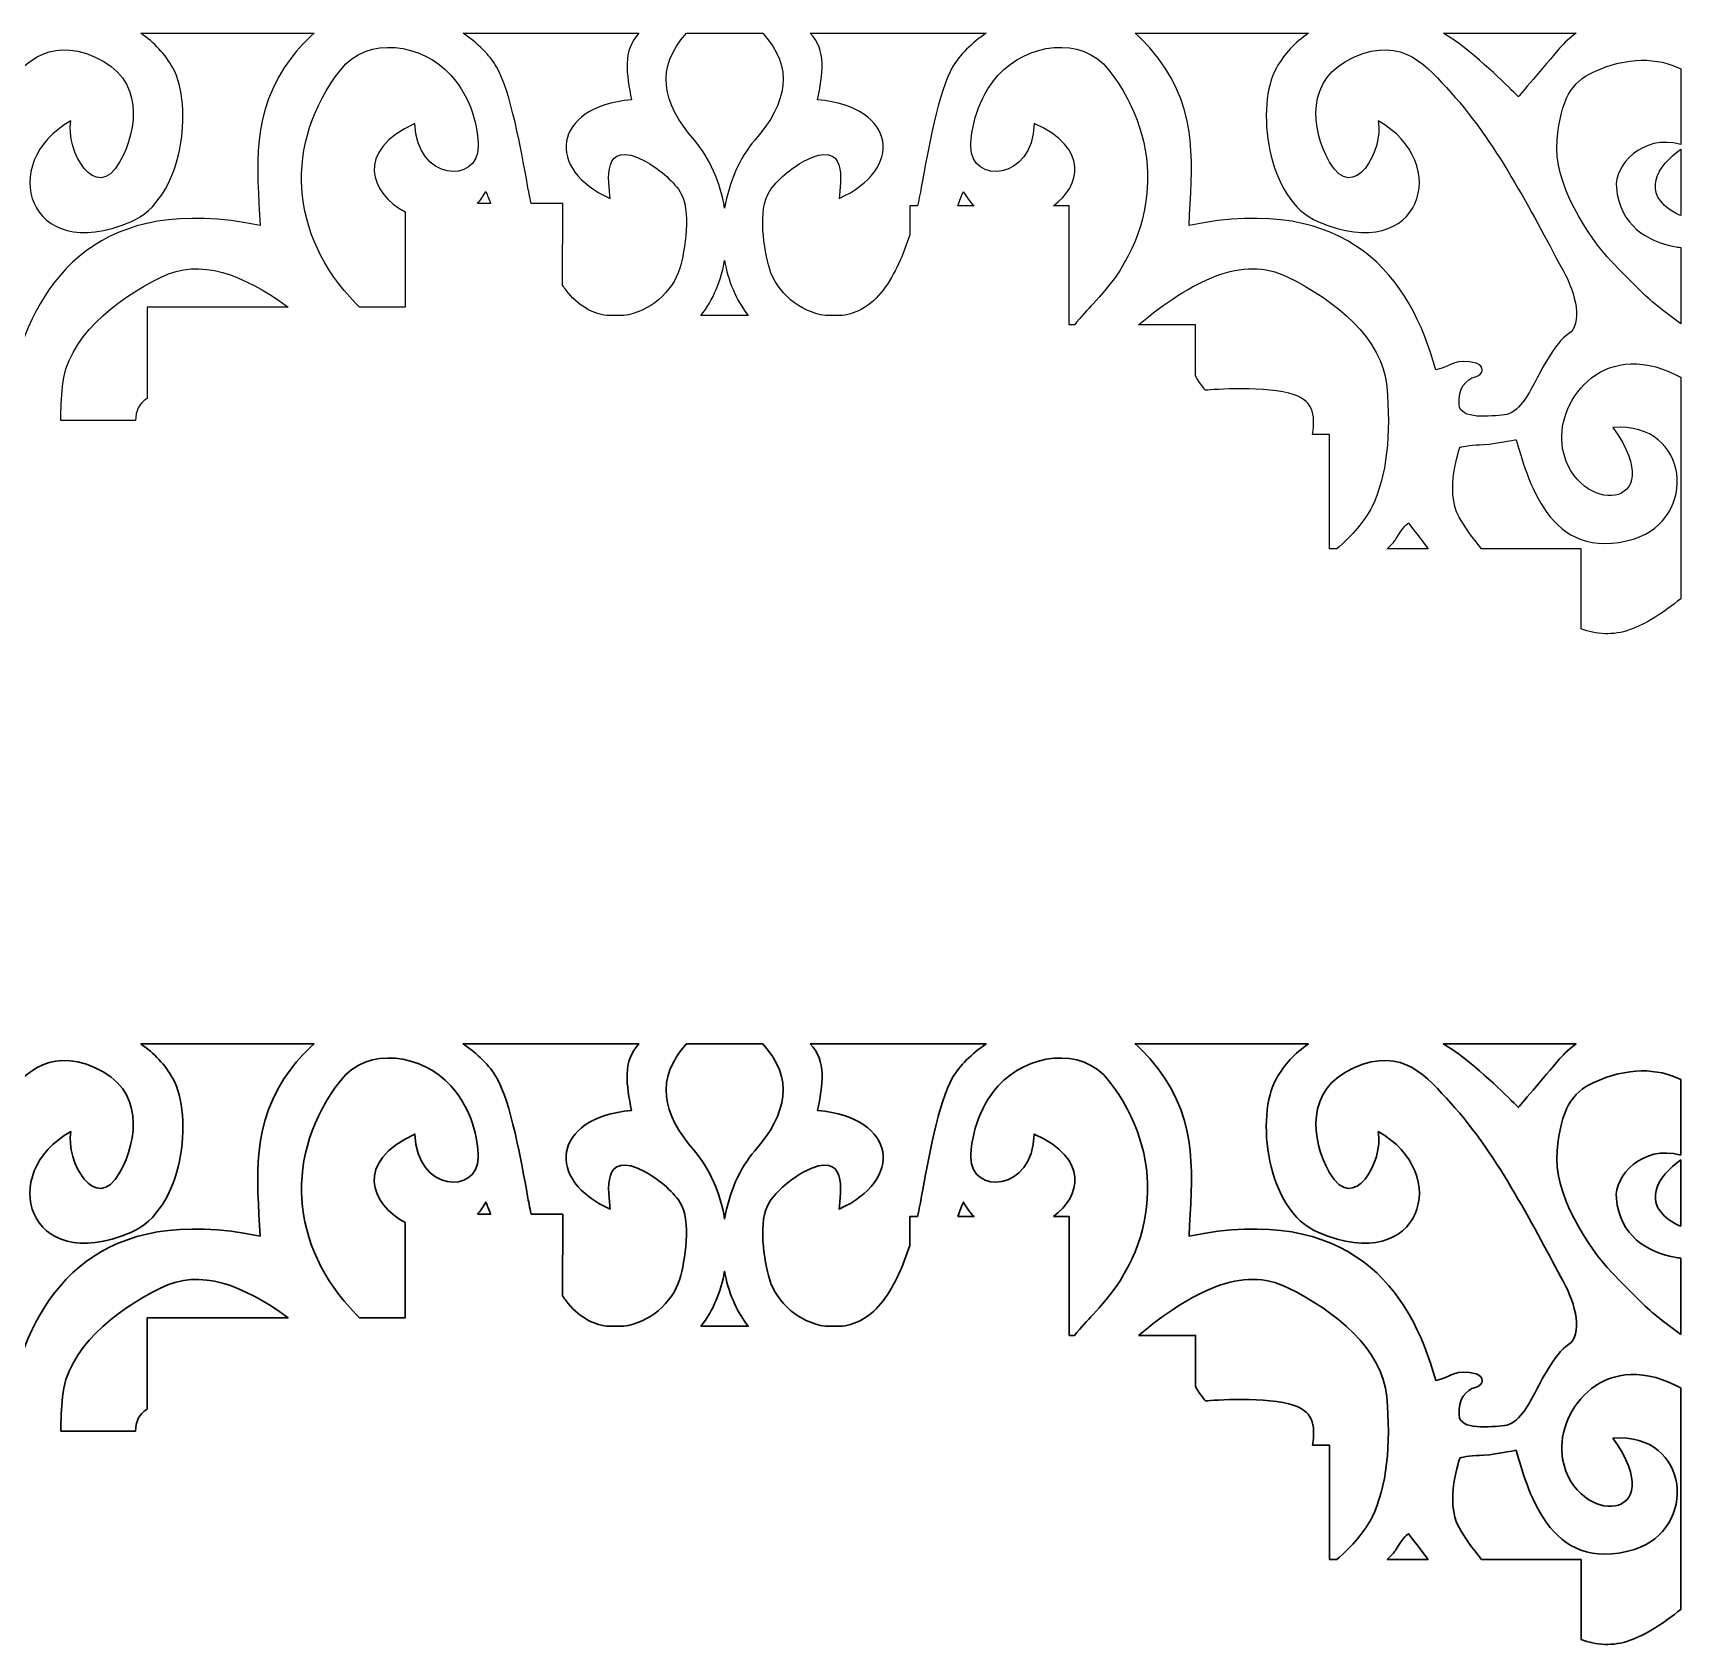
# Model space of a CAD drawing. Header units: centimetres. Extents: x -27 to -15, y -6.7 to -1.
# Drawn here: x -20.69 to -15.09, y -6.56 to -1.12 of the extents above; entities that cross this region are included whole.
import ezdxf

# ---------------------------------------------------------------- set-up
doc = ezdxf.new("R2010")
doc.units = ezdxf.units.CM
doc.header["$MEASUREMENT"] = 0
doc.layers.add('layer 1', color=7, linetype='Continuous')

msp = doc.modelspace()

# ---------------------------------------------------------------- linework, layer by layer
at = {"layer": 'layer 1', "color": 250}
for points, knots in [([(-19.74825, -1.12384), (-19.94276, -1.12385), (-20.13728, -1.12385), (-20.33179, -1.12385), (-20.33179, -1.12385), (-20.28685, -1.15442), (-20.25005, -1.19423), (-20.2241, -1.24022), (-20.2241, -1.24022), (-20.15366, -1.36501), (-20.18857, -1.68453), (-20.36576, -1.75919), (-20.36576, -1.75919), (-20.71558, -1.90658), (-20.81764, -1.55778), (-20.56734, -1.41901), (-20.56734, -1.41901), (-20.58574, -1.51739), (-20.48458, -1.7014), (-20.40318, -1.55737), (-20.40318, -1.55737), (-20.33988, -1.44536), (-20.32063, -1.27693), (-20.48519, -1.2039), (-20.48519, -1.2039), (-20.65143, -1.13012), (-20.73261, -1.23692), (-20.81161, -1.32324), (-20.81161, -1.32324), (-20.97399, -1.50066), (-21.0986, -1.75643), (-21.19017, -1.92304), (-21.19017, -1.92304), (-21.23362, -2.0021), (-21.2568, -2.10291), (-21.20851, -2.13585), (-21.20851, -2.13585), (-21.16023, -2.16879), (-21.11458, -2.26295), (-21.0943, -2.3005), (-21.0943, -2.3005), (-21.07402, -2.33805), (-21.03926, -2.40525), (-20.99292, -2.40921), (-20.99292, -2.40921), (-20.94657, -2.41316), (-20.84229, -2.42699), (-20.8394, -2.37363), (-20.8394, -2.37363), (-20.8365, -2.32027), (-20.86257, -2.28864), (-20.89443, -2.28074), (-20.89443, -2.28074), (-20.92629, -2.27283), (-20.9234, -2.24318), (-20.89733, -2.23528), (-20.89733, -2.23528), (-20.82996, -2.21485), (-20.8103, -2.24864), (-20.76119, -2.25702), (-20.76119, -2.25702), (-20.67537, -1.94702), (-20.47033, -1.66154), (-19.92984, -1.77082), (-19.92984, -1.77082), (-19.93941, -1.57493), (-19.96478, -1.38959), (-19.82556, -1.20753), (-19.82556, -1.20753), (-19.8011, -1.17554), (-19.77593, -1.14736), (-19.74825, -1.12384)], [0, 0, 0, 0, 0.0526316, 0.0526316, 0.0526316, 0.0526316, 0.1052632, 0.1052632, 0.1052632, 0.1052632, 0.1578947, 0.1578947, 0.1578947, 0.1578947, 0.2105263, 0.2105263, 0.2105263, 0.2105263, 0.2631579, 0.2631579, 0.2631579, 0.2631579, 0.3157895, 0.3157895, 0.3157895, 0.3157895, 0.3684211, 0.3684211, 0.3684211, 0.3684211, 0.4210526, 0.4210526, 0.4210526, 0.4210526, 0.4736842, 0.4736842, 0.4736842, 0.4736842, 0.5263158, 0.5263158, 0.5263158, 0.5263158, 0.5789474, 0.5789474, 0.5789474, 0.5789474, 0.6315789, 0.6315789, 0.6315789, 0.6315789, 0.6842105, 0.6842105, 0.6842105, 0.6842105, 0.7368421, 0.7368421, 0.7368421, 0.7368421, 0.7894737, 0.7894737, 0.7894737, 0.7894737, 0.8421053, 0.8421053, 0.8421053, 0.8421053, 0.8947368, 0.8947368, 0.8947368, 0.8947368, 1, 1, 1, 1]), ([(-19.59575, -2.04635), (-19.54442, -2.04635), (-19.49309, -2.04635), (-19.44176, -2.04635), (-19.44176, -2.04635), (-19.44176, -2.04635), (-19.44176, -1.72531), (-19.44176, -1.72531), (-19.44176, -1.72531), (-19.55625, -1.66422), (-19.61434, -1.52084), (-19.40859, -1.42725), (-19.40859, -1.42725), (-19.40322, -1.625), (-19.19494, -1.62991), (-19.19494, -1.50631), (-19.19494, -1.50631), (-19.19494, -1.44508), (-19.217, -1.34189), (-19.28723, -1.26457), (-19.28723, -1.26457), (-19.38347, -1.15861), (-19.56758, -1.12915), (-19.65965, -1.24771), (-19.65965, -1.24771), (-19.84968, -1.49239), (-19.83306, -1.80321), (-19.60654, -2.03504), (-19.60654, -2.03504), (-19.60304, -2.03863), (-19.59944, -2.0424), (-19.59575, -2.04635)], [0, 0, 0, 0, 0.1111111, 0.1111111, 0.1111111, 0.1111111, 0.2222222, 0.2222222, 0.2222222, 0.2222222, 0.3333333, 0.3333333, 0.3333333, 0.3333333, 0.4444444, 0.4444444, 0.4444444, 0.4444444, 0.5555556, 0.5555556, 0.5555556, 0.5555556, 0.6666667, 0.6666667, 0.6666667, 0.6666667, 0.7777778, 0.7777778, 0.7777778, 0.7777778, 1, 1, 1, 1]), ([(-19.01689, -1.6972), (-19.01689, -1.6972), (-18.91044, -1.6972), (-18.91044, -1.6972), (-18.91044, -1.6972), (-18.91044, -1.6972), (-18.91121, -1.97218), (-18.91121, -1.97218), (-18.91121, -1.97218), (-18.90733, -1.97791), (-18.90334, -1.9835), (-18.89923, -1.9889), (-18.89923, -1.9889), (-18.85955, -2.04107), (-18.81118, -2.06754), (-18.76216, -2.07475), (-18.76216, -2.07475), (-18.74305, -2.07475), (-18.72395, -2.07475), (-18.70484, -2.07475), (-18.70484, -2.07475), (-18.61909, -2.0625), (-18.54122, -1.99736), (-18.51627, -1.9151), (-18.51627, -1.9151), (-18.49889, -1.85778), (-18.47572, -1.71745), (-18.51627, -1.65618), (-18.51627, -1.65618), (-18.54035, -1.6198), (-18.59175, -1.57611), (-18.63256, -1.55447), (-18.63256, -1.55447), (-18.78338, -1.47452), (-18.75554, -1.62588), (-18.7509, -1.6799), (-18.7509, -1.6799), (-18.96856, -1.58443), (-18.94922, -1.37249), (-18.67849, -1.34786), (-18.67849, -1.34786), (-18.69621, -1.26322), (-18.7093, -1.1792), (-18.65383, -1.12382), (-18.65383, -1.12382), (-18.85128, -1.12383), (-19.04872, -1.12383), (-19.24617, -1.12383), (-19.24617, -1.12383), (-19.19808, -1.15633), (-19.15696, -1.19675), (-19.13326, -1.23718), (-19.13326, -1.23718), (-19.08691, -1.31624), (-19.04926, -1.52179), (-19.02898, -1.63642), (-19.02898, -1.63642), (-19.02601, -1.6532), (-19.02204, -1.67395), (-19.01689, -1.6972)], [0, 0, 0, 0, 0.0625, 0.0625, 0.0625, 0.0625, 0.125, 0.125, 0.125, 0.125, 0.1875, 0.1875, 0.1875, 0.1875, 0.25, 0.25, 0.25, 0.25, 0.3125, 0.3125, 0.3125, 0.3125, 0.375, 0.375, 0.375, 0.375, 0.4375, 0.4375, 0.4375, 0.4375, 0.5, 0.5, 0.5, 0.5, 0.5625, 0.5625, 0.5625, 0.5625, 0.625, 0.625, 0.625, 0.625, 0.6875, 0.6875, 0.6875, 0.6875, 0.75, 0.75, 0.75, 0.75, 0.8125, 0.8125, 0.8125, 0.8125, 0.875, 0.875, 0.875, 0.875, 1, 1, 1, 1]), ([(-18.23677, -1.12382), (-18.32245, -1.12382), (-18.40813, -1.12382), (-18.49381, -1.12382), (-18.49381, -1.12382), (-18.59961, -1.23922), (-18.57742, -1.35769), (-18.46703, -1.48423), (-18.46703, -1.48423), (-18.41572, -1.54304), (-18.37995, -1.62492), (-18.36529, -1.71297), (-18.36529, -1.71297), (-18.35063, -1.62492), (-18.31485, -1.54304), (-18.26355, -1.48423), (-18.26355, -1.48423), (-18.15315, -1.35769), (-18.13097, -1.23921), (-18.23677, -1.12382)], [0, 0, 0, 0, 0.1666667, 0.1666667, 0.1666667, 0.1666667, 0.3333333, 0.3333333, 0.3333333, 0.3333333, 0.5, 0.5, 0.5, 0.5, 0.6666667, 0.6666667, 0.6666667, 0.6666667, 1, 1, 1, 1]), ([(-18.02574, -2.07475), (-18.00663, -2.07475), (-17.98752, -2.07475), (-17.96841, -2.07475), (-17.96841, -2.07475), (-17.91939, -2.06754), (-17.87102, -2.04107), (-17.83134, -1.9889), (-17.83134, -1.9889), (-17.79154, -1.93656), (-17.7625, -1.86776), (-17.74167, -1.80217), (-17.74167, -1.80217), (-17.74167, -1.76991), (-17.74167, -1.73766), (-17.74167, -1.70541), (-17.74167, -1.70541), (-17.74167, -1.70541), (-17.71553, -1.70541), (-17.71553, -1.70541), (-17.71553, -1.70541), (-17.70946, -1.67881), (-17.70491, -1.65515), (-17.70159, -1.63642), (-17.70159, -1.63642), (-17.68132, -1.52179), (-17.64366, -1.31624), (-17.59731, -1.23718), (-17.59731, -1.23718), (-17.57361, -1.19674), (-17.53247, -1.15631), (-17.48437, -1.12381), (-17.48437, -1.12381), (-17.68183, -1.12381), (-17.87929, -1.12381), (-18.07675, -1.12382), (-18.07675, -1.12382), (-18.02128, -1.17919), (-18.03437, -1.26321), (-18.05209, -1.34786), (-18.05209, -1.34786), (-17.78135, -1.37249), (-17.76201, -1.58443), (-17.97967, -1.6799), (-17.97967, -1.6799), (-17.97504, -1.62588), (-17.94719, -1.47452), (-18.09801, -1.55447), (-18.09801, -1.55447), (-18.13883, -1.57611), (-18.19022, -1.6198), (-18.2143, -1.65618), (-18.2143, -1.65618), (-18.25485, -1.71745), (-18.23168, -1.85778), (-18.2143, -1.9151), (-18.2143, -1.9151), (-18.18936, -1.99736), (-18.11148, -2.0625), (-18.02574, -2.07475)], [0, 0, 0, 0, 0.0625, 0.0625, 0.0625, 0.0625, 0.125, 0.125, 0.125, 0.125, 0.1875, 0.1875, 0.1875, 0.1875, 0.25, 0.25, 0.25, 0.25, 0.3125, 0.3125, 0.3125, 0.3125, 0.375, 0.375, 0.375, 0.375, 0.4375, 0.4375, 0.4375, 0.4375, 0.5, 0.5, 0.5, 0.5, 0.5625, 0.5625, 0.5625, 0.5625, 0.625, 0.625, 0.625, 0.625, 0.6875, 0.6875, 0.6875, 0.6875, 0.75, 0.75, 0.75, 0.75, 0.8125, 0.8125, 0.8125, 0.8125, 0.875, 0.875, 0.875, 0.875, 1, 1, 1, 1]), ([(-17.25748, -1.70541), (-17.25748, -1.70541), (-17.20426, -1.70541), (-17.20426, -1.70541), (-17.20426, -1.70541), (-17.20426, -1.70541), (-17.20426, -2.10568), (-17.20426, -2.10568), (-17.20426, -2.10568), (-17.20426, -2.10568), (-17.18662, -2.10568), (-17.18662, -2.10568), (-17.18662, -2.10568), (-17.16393, -2.07833), (-17.14261, -2.05406), (-17.12403, -2.03504), (-17.12403, -2.03504), (-16.89751, -1.80321), (-16.8809, -1.49239), (-17.07092, -1.24771), (-17.07092, -1.24771), (-17.16299, -1.12915), (-17.3471, -1.15861), (-17.44335, -1.26457), (-17.44335, -1.26457), (-17.51358, -1.34189), (-17.53563, -1.44508), (-17.53563, -1.50631), (-17.53563, -1.50631), (-17.53563, -1.62991), (-17.32735, -1.625), (-17.32198, -1.42725), (-17.32198, -1.42725), (-17.13608, -1.51181), (-17.16563, -1.63699), (-17.25748, -1.70541)], [0, 0, 0, 0, 0.1, 0.1, 0.1, 0.1, 0.2, 0.2, 0.2, 0.2, 0.3, 0.3, 0.3, 0.3, 0.4, 0.4, 0.4, 0.4, 0.5, 0.5, 0.5, 0.5, 0.6, 0.6, 0.6, 0.6, 0.7, 0.7, 0.7, 0.7, 0.8, 0.8, 0.8, 0.8, 1, 1, 1, 1]), ([(-16.39869, -1.12379), (-16.59325, -1.12379), (-16.78782, -1.12379), (-16.98238, -1.1238), (-16.98238, -1.1238), (-16.95468, -1.14732), (-16.92949, -1.17552), (-16.90501, -1.20753), (-16.90501, -1.20753), (-16.7658, -1.38959), (-16.79116, -1.57493), (-16.80073, -1.77082), (-16.80073, -1.77082), (-16.26024, -1.66154), (-16.0552, -1.94702), (-15.96939, -2.25702), (-15.96939, -2.25702), (-15.92028, -2.24864), (-15.90062, -2.21485), (-15.83325, -2.23528), (-15.83325, -2.23528), (-15.80718, -2.24318), (-15.80428, -2.27283), (-15.83614, -2.28074), (-15.83614, -2.28074), (-15.86801, -2.28864), (-15.89408, -2.32027), (-15.89118, -2.37363), (-15.89118, -2.37363), (-15.88828, -2.42699), (-15.784, -2.41316), (-15.73766, -2.40921), (-15.73766, -2.40921), (-15.69131, -2.40525), (-15.65655, -2.33805), (-15.63627, -2.3005), (-15.63627, -2.3005), (-15.616, -2.26295), (-15.57034, -2.16879), (-15.52206, -2.13585), (-15.52206, -2.13585), (-15.47378, -2.10291), (-15.49696, -2.0021), (-15.54041, -1.92304), (-15.54041, -1.92304), (-15.63198, -1.75643), (-15.75658, -1.50066), (-15.91896, -1.32324), (-15.91896, -1.32324), (-15.99797, -1.23692), (-16.07915, -1.13012), (-16.24539, -1.2039), (-16.24539, -1.2039), (-16.40995, -1.27693), (-16.39069, -1.44536), (-16.32739, -1.55737), (-16.32739, -1.55737), (-16.24599, -1.7014), (-16.14483, -1.51739), (-16.16323, -1.41901), (-16.16323, -1.41901), (-15.91293, -1.55778), (-16.01499, -1.90658), (-16.36481, -1.75919), (-16.36481, -1.75919), (-16.54201, -1.68453), (-16.57691, -1.36501), (-16.50648, -1.24022), (-16.50648, -1.24022), (-16.4805, -1.1942), (-16.44367, -1.15437), (-16.39869, -1.12379)], [0, 0, 0, 0, 0.0526316, 0.0526316, 0.0526316, 0.0526316, 0.1052632, 0.1052632, 0.1052632, 0.1052632, 0.1578947, 0.1578947, 0.1578947, 0.1578947, 0.2105263, 0.2105263, 0.2105263, 0.2105263, 0.2631579, 0.2631579, 0.2631579, 0.2631579, 0.3157895, 0.3157895, 0.3157895, 0.3157895, 0.3684211, 0.3684211, 0.3684211, 0.3684211, 0.4210526, 0.4210526, 0.4210526, 0.4210526, 0.4736842, 0.4736842, 0.4736842, 0.4736842, 0.5263158, 0.5263158, 0.5263158, 0.5263158, 0.5789474, 0.5789474, 0.5789474, 0.5789474, 0.6315789, 0.6315789, 0.6315789, 0.6315789, 0.6842105, 0.6842105, 0.6842105, 0.6842105, 0.7368421, 0.7368421, 0.7368421, 0.7368421, 0.7894737, 0.7894737, 0.7894737, 0.7894737, 0.8421053, 0.8421053, 0.8421053, 0.8421053, 0.8947368, 0.8947368, 0.8947368, 0.8947368, 1, 1, 1, 1]), ([(-15.49613, -1.12377), (-15.64541, -1.12377), (-15.79468, -1.12378), (-15.94395, -1.12378), (-15.94395, -1.12378), (-15.9206, -1.13737), (-15.8971, -1.15333), (-15.87355, -1.17194), (-15.87355, -1.17194), (-15.78181, -1.24441), (-15.69131, -1.33798), (-15.69131, -1.33798), (-15.69131, -1.33798), (-15.69131, -1.33798), (-15.60441, -1.2352), (-15.55227, -1.17393), (-15.55227, -1.17393), (-15.53628, -1.15514), (-15.51729, -1.13836), (-15.49613, -1.12377)], [0, 0, 0, 0, 0.1666667, 0.1666667, 0.1666667, 0.1666667, 0.3333333, 0.3333333, 0.3333333, 0.3333333, 0.5, 0.5, 0.5, 0.5, 0.6666667, 0.6666667, 0.6666667, 0.6666667, 1, 1, 1, 1]), ([(-15.14438, -2.10263), (-15.14438, -2.01686), (-15.14438, -1.9311), (-15.14438, -1.84534), (-15.14438, -1.84534), (-15.15132, -1.84463), (-15.15819, -1.84363), (-15.16498, -1.84235), (-15.16498, -1.84235), (-15.25643, -1.82512), (-15.34954, -1.77045), (-15.36109, -1.64432), (-15.36109, -1.64432), (-15.36799, -1.569), (-15.27544, -1.46323), (-15.14438, -1.49783), (-15.14438, -1.49783), (-15.14438, -1.41294), (-15.14438, -1.32804), (-15.14438, -1.24315), (-15.14438, -1.24315), (-15.22265, -1.20562), (-15.32208, -1.20058), (-15.4393, -1.25497), (-15.4393, -1.25497), (-15.51172, -1.28857), (-15.54648, -1.34193), (-15.56096, -1.48423), (-15.56096, -1.48423), (-15.57544, -1.62654), (-15.4554, -1.81166), (-15.37719, -1.89269), (-15.37719, -1.89269), (-15.35031, -1.92054), (-15.31604, -1.95595), (-15.27888, -1.99244), (-15.27888, -1.99244), (-15.23973, -2.03088), (-15.19247, -2.06691), (-15.14438, -2.10263)], [0, 0, 0, 0, 0.0909091, 0.0909091, 0.0909091, 0.0909091, 0.1818182, 0.1818182, 0.1818182, 0.1818182, 0.2727273, 0.2727273, 0.2727273, 0.2727273, 0.3636364, 0.3636364, 0.3636364, 0.3636364, 0.4545455, 0.4545455, 0.4545455, 0.4545455, 0.5454545, 0.5454545, 0.5454545, 0.5454545, 0.6363636, 0.6363636, 0.6363636, 0.6363636, 0.7272727, 0.7272727, 0.7272727, 0.7272727, 0.8181818, 0.8181818, 0.8181818, 0.8181818, 1, 1, 1, 1]), ([(-15.14438, -1.7379), (-15.14438, -1.66338), (-15.14438, -1.58887), (-15.14438, -1.51436), (-15.14438, -1.51436), (-15.2205, -1.56874), (-15.28328, -1.66257), (-15.1617, -1.72997), (-15.1617, -1.72997), (-15.15602, -1.73312), (-15.15024, -1.73576), (-15.14438, -1.7379)], [0, 0, 0, 0, 0.25, 0.25, 0.25, 0.25, 0.5, 0.5, 0.5, 0.5, 1, 1, 1, 1]), ([(-19.19787, -1.6972), (-19.19787, -1.6972), (-19.15348, -1.6972), (-19.15348, -1.6972), (-19.15348, -1.6972), (-19.15854, -1.68292), (-19.16399, -1.6693), (-19.16999, -1.65653), (-19.16999, -1.65653), (-19.17817, -1.67215), (-19.18756, -1.68562), (-19.19787, -1.6972)], [0, 0, 0, 0, 0.25, 0.25, 0.25, 0.25, 0.5, 0.5, 0.5, 0.5, 1, 1, 1, 1]), ([(-17.57994, -1.70541), (-17.57994, -1.70541), (-17.52491, -1.70541), (-17.52491, -1.70541), (-17.52491, -1.70541), (-17.53832, -1.69214), (-17.55039, -1.676), (-17.56058, -1.65653), (-17.56058, -1.65653), (-17.56772, -1.67172), (-17.57408, -1.68811), (-17.57994, -1.70541)], [0, 0, 0, 0, 0.25, 0.25, 0.25, 0.25, 0.5, 0.5, 0.5, 0.5, 1, 1, 1, 1]), ([(-20.60142, -2.42793), (-20.51753, -2.42792), (-20.43364, -2.42793), (-20.34975, -2.42793), (-20.34975, -2.42793), (-20.34898, -2.39673), (-20.33912, -2.37168), (-20.31068, -2.35399), (-20.31068, -2.35399), (-20.31068, -2.25144), (-20.31068, -2.1489), (-20.31068, -2.04635), (-20.31068, -2.04635), (-20.15229, -2.04635), (-19.99391, -2.04635), (-19.83552, -2.04635), (-19.83552, -2.04635), (-19.9877, -1.93559), (-20.13127, -1.87939), (-20.26296, -1.94474), (-20.26296, -1.94474), (-20.42228, -2.0238), (-20.58159, -2.15227), (-20.59608, -2.31236), (-20.59608, -2.31236), (-20.59966, -2.35199), (-20.60147, -2.39065), (-20.60142, -2.42793)], [0, 0, 0, 0, 0.125, 0.125, 0.125, 0.125, 0.25, 0.25, 0.25, 0.25, 0.375, 0.375, 0.375, 0.375, 0.5, 0.5, 0.5, 0.5, 0.625, 0.625, 0.625, 0.625, 0.75, 0.75, 0.75, 0.75, 1, 1, 1, 1]), ([(-18.44486, -2.07475), (-18.39181, -2.07475), (-18.33876, -2.07475), (-18.28571, -2.07475), (-18.28571, -2.07475), (-18.32791, -2.02056), (-18.35364, -1.95639), (-18.36529, -1.88945), (-18.36529, -1.88945), (-18.37694, -1.95639), (-18.40267, -2.02056), (-18.44486, -2.07475)], [0, 0, 0, 0, 0.25, 0.25, 0.25, 0.25, 0.5, 0.5, 0.5, 0.5, 1, 1, 1, 1]), ([(-16.97149, -2.10568), (-16.97149, -2.10568), (-16.77868, -2.10568), (-16.77868, -2.10568), (-16.77868, -2.10568), (-16.77868, -2.10568), (-16.77868, -2.27778), (-16.77868, -2.27778), (-16.77868, -2.27778), (-16.76419, -2.30376), (-16.74569, -2.32619), (-16.74569, -2.32619), (-16.74569, -2.32619), (-16.74569, -2.32619), (-16.5661, -2.31038), (-16.46472, -2.33608), (-16.46472, -2.33608), (-16.3802, -2.3575), (-16.3742, -2.40639), (-16.38461, -2.47474), (-16.38461, -2.47474), (-16.38461, -2.47474), (-16.32754, -2.47474), (-16.32754, -2.47474), (-16.32754, -2.47474), (-16.32754, -2.61371), (-16.32754, -2.73159), (-16.32754, -2.8602), (-16.32754, -2.8602), (-16.32754, -2.8602), (-16.30241, -2.8602), (-16.30241, -2.8602), (-16.30241, -2.8602), (-16.25342, -2.81691), (-16.20666, -2.76444), (-16.18374, -2.71753), (-16.18374, -2.71753), (-16.1345, -2.61673), (-16.12002, -2.47245), (-16.1345, -2.31236), (-16.1345, -2.31236), (-16.14898, -2.15227), (-16.3083, -2.0238), (-16.46761, -1.94474), (-16.46761, -1.94474), (-16.62116, -1.86855), (-16.79085, -1.95759), (-16.97149, -2.10568)], [0, 0, 0, 0, 0.0769231, 0.0769231, 0.0769231, 0.0769231, 0.1538462, 0.1538462, 0.1538462, 0.1538462, 0.2307692, 0.2307692, 0.2307692, 0.2307692, 0.3076923, 0.3076923, 0.3076923, 0.3076923, 0.3846154, 0.3846154, 0.3846154, 0.3846154, 0.4615385, 0.4615385, 0.4615385, 0.4615385, 0.5384615, 0.5384615, 0.5384615, 0.5384615, 0.6153846, 0.6153846, 0.6153846, 0.6153846, 0.6923077, 0.6923077, 0.6923077, 0.6923077, 0.7692308, 0.7692308, 0.7692308, 0.7692308, 0.8461538, 0.8461538, 0.8461538, 0.8461538, 1, 1, 1, 1]), ([(-15.81568, -2.8602), (-15.81568, -2.8602), (-15.47996, -2.8602), (-15.47996, -2.8602), (-15.47996, -2.8602), (-15.47996, -2.8602), (-15.47996, -3.13034), (-15.47996, -3.13034), (-15.47996, -3.13034), (-15.42924, -3.1483), (-15.37372, -3.15411), (-15.31474, -3.13258), (-15.31474, -3.13258), (-15.26201, -3.11334), (-15.20047, -3.07496), (-15.14438, -3.02856), (-15.14438, -3.02856), (-15.14438, -2.77989), (-15.14438, -2.53121), (-15.14438, -2.28254), (-15.14438, -2.28254), (-15.14903, -2.2797), (-15.15369, -2.27711), (-15.15832, -2.27481), (-15.15832, -2.27481), (-15.41664, -2.14663), (-15.56962, -2.37493), (-15.54213, -2.52186), (-15.54213, -2.52186), (-15.49859, -2.75456), (-15.17109, -2.7335), (-15.37268, -2.4517), (-15.37268, -2.4517), (-15.10935, -2.43214), (-15.08709, -2.76055), (-15.30026, -2.82623), (-15.30026, -2.82623), (-15.59192, -2.91611), (-15.66192, -2.61186), (-15.69901, -2.49262), (-15.69901, -2.49262), (-15.69901, -2.49262), (-15.7898, -2.51), (-15.82166, -2.51), (-15.82166, -2.51), (-15.85352, -2.51), (-15.88828, -2.51791), (-15.88828, -2.51791), (-15.88828, -2.51791), (-15.88828, -2.51791), (-15.94042, -2.66614), (-15.89118, -2.75311), (-15.89118, -2.75311), (-15.87407, -2.78332), (-15.84705, -2.82125), (-15.81568, -2.8602)], [0, 0, 0, 0, 0.0666667, 0.0666667, 0.0666667, 0.0666667, 0.1333333, 0.1333333, 0.1333333, 0.1333333, 0.2, 0.2, 0.2, 0.2, 0.2666667, 0.2666667, 0.2666667, 0.2666667, 0.3333333, 0.3333333, 0.3333333, 0.3333333, 0.4, 0.4, 0.4, 0.4, 0.4666667, 0.4666667, 0.4666667, 0.4666667, 0.5333333, 0.5333333, 0.5333333, 0.5333333, 0.6, 0.6, 0.6, 0.6, 0.6666667, 0.6666667, 0.6666667, 0.6666667, 0.7333333, 0.7333333, 0.7333333, 0.7333333, 0.8, 0.8, 0.8, 0.8, 0.8666667, 0.8666667, 0.8666667, 0.8666667, 1, 1, 1, 1]), ([(-16.13321, -2.8602), (-16.13321, -2.8602), (-15.99534, -2.8602), (-15.99534, -2.8602), (-15.99534, -2.8602), (-16.03501, -2.80828), (-16.06184, -2.77297), (-16.06184, -2.77297), (-16.06184, -2.77297), (-16.06184, -2.77297), (-16.08116, -2.78615), (-16.10047, -2.82238), (-16.10047, -2.82238), (-16.10508, -2.83103), (-16.11685, -2.84419), (-16.13321, -2.8602)], [0, 0, 0, 0, 0.2, 0.2, 0.2, 0.2, 0.4, 0.4, 0.4, 0.4, 0.6, 0.6, 0.6, 0.6, 1, 1, 1, 1])]:
    msp.add_open_spline(points, degree=3, knots=knots, dxfattribs=at)
at = {"layer": 'layer 1', "color": 250, "lineweight": 30}
for points, knots in [([(-19.74825, -4.52818), (-19.94276, -4.52819), (-20.13728, -4.52819), (-20.33179, -4.52819), (-20.33179, -4.52819), (-20.28685, -4.55876), (-20.25005, -4.59857), (-20.2241, -4.64456), (-20.2241, -4.64456), (-20.15366, -4.76935), (-20.18857, -5.08887), (-20.36576, -5.16353), (-20.36576, -5.16353), (-20.71558, -5.31092), (-20.81764, -4.96212), (-20.56734, -4.82335), (-20.56734, -4.82335), (-20.58574, -4.92173), (-20.48458, -5.10574), (-20.40318, -4.96171), (-20.40318, -4.96171), (-20.33988, -4.8497), (-20.32063, -4.68127), (-20.48519, -4.60824), (-20.48519, -4.60824), (-20.65143, -4.53446), (-20.73261, -4.64126), (-20.81161, -4.72758), (-20.81161, -4.72758), (-20.97399, -4.905), (-21.0986, -5.16076), (-21.19017, -5.32738), (-21.19017, -5.32738), (-21.23362, -5.40644), (-21.2568, -5.50725), (-21.20851, -5.54019), (-21.20851, -5.54019), (-21.16023, -5.57313), (-21.11458, -5.66729), (-21.0943, -5.70484), (-21.0943, -5.70484), (-21.07402, -5.74239), (-21.03926, -5.80959), (-20.99292, -5.81355), (-20.99292, -5.81355), (-20.94657, -5.8175), (-20.84229, -5.83133), (-20.8394, -5.77797), (-20.8394, -5.77797), (-20.8365, -5.72461), (-20.86257, -5.69298), (-20.89443, -5.68508), (-20.89443, -5.68508), (-20.92629, -5.67717), (-20.9234, -5.64752), (-20.89733, -5.63962), (-20.89733, -5.63962), (-20.82996, -5.61919), (-20.8103, -5.65298), (-20.76119, -5.66136), (-20.76119, -5.66136), (-20.67537, -5.35136), (-20.47033, -5.06588), (-19.92984, -5.17516), (-19.92984, -5.17516), (-19.93941, -4.97927), (-19.96478, -4.79393), (-19.82556, -4.61187), (-19.82556, -4.61187), (-19.8011, -4.57988), (-19.77593, -4.5517), (-19.74825, -4.52818)], [0, 0, 0, 0, 0.0526316, 0.0526316, 0.0526316, 0.0526316, 0.1052632, 0.1052632, 0.1052632, 0.1052632, 0.1578947, 0.1578947, 0.1578947, 0.1578947, 0.2105263, 0.2105263, 0.2105263, 0.2105263, 0.2631579, 0.2631579, 0.2631579, 0.2631579, 0.3157895, 0.3157895, 0.3157895, 0.3157895, 0.3684211, 0.3684211, 0.3684211, 0.3684211, 0.4210526, 0.4210526, 0.4210526, 0.4210526, 0.4736842, 0.4736842, 0.4736842, 0.4736842, 0.5263158, 0.5263158, 0.5263158, 0.5263158, 0.5789474, 0.5789474, 0.5789474, 0.5789474, 0.6315789, 0.6315789, 0.6315789, 0.6315789, 0.6842105, 0.6842105, 0.6842105, 0.6842105, 0.7368421, 0.7368421, 0.7368421, 0.7368421, 0.7894737, 0.7894737, 0.7894737, 0.7894737, 0.8421053, 0.8421053, 0.8421053, 0.8421053, 0.8947368, 0.8947368, 0.8947368, 0.8947368, 1, 1, 1, 1]), ([(-19.59575, -5.45069), (-19.54442, -5.45069), (-19.49309, -5.45069), (-19.44176, -5.45069), (-19.44176, -5.45069), (-19.44176, -5.45069), (-19.44176, -5.12965), (-19.44176, -5.12965), (-19.44176, -5.12965), (-19.55625, -5.06856), (-19.61434, -4.92518), (-19.40859, -4.83159), (-19.40859, -4.83159), (-19.40322, -5.02934), (-19.19494, -5.03425), (-19.19494, -4.91065), (-19.19494, -4.91065), (-19.19494, -4.84942), (-19.217, -4.74623), (-19.28723, -4.66891), (-19.28723, -4.66891), (-19.38347, -4.56295), (-19.56758, -4.53349), (-19.65965, -4.65205), (-19.65965, -4.65205), (-19.84968, -4.89673), (-19.83306, -5.20755), (-19.60654, -5.43938), (-19.60654, -5.43938), (-19.60304, -5.44297), (-19.59944, -5.44674), (-19.59575, -5.45069)], [0, 0, 0, 0, 0.1111111, 0.1111111, 0.1111111, 0.1111111, 0.2222222, 0.2222222, 0.2222222, 0.2222222, 0.3333333, 0.3333333, 0.3333333, 0.3333333, 0.4444444, 0.4444444, 0.4444444, 0.4444444, 0.5555556, 0.5555556, 0.5555556, 0.5555556, 0.6666667, 0.6666667, 0.6666667, 0.6666667, 0.7777778, 0.7777778, 0.7777778, 0.7777778, 1, 1, 1, 1]), ([(-19.01689, -5.10154), (-19.01689, -5.10154), (-18.91044, -5.10154), (-18.91044, -5.10154), (-18.91044, -5.10154), (-18.91044, -5.10154), (-18.91121, -5.37652), (-18.91121, -5.37652), (-18.91121, -5.37652), (-18.90733, -5.38225), (-18.90334, -5.38784), (-18.89923, -5.39324), (-18.89923, -5.39324), (-18.85955, -5.44541), (-18.81118, -5.47188), (-18.76216, -5.47909), (-18.76216, -5.47909), (-18.74305, -5.47909), (-18.72395, -5.47909), (-18.70484, -5.47909), (-18.70484, -5.47909), (-18.61909, -5.46684), (-18.54122, -5.4017), (-18.51627, -5.31944), (-18.51627, -5.31944), (-18.49889, -5.26212), (-18.47572, -5.12179), (-18.51627, -5.06052), (-18.51627, -5.06052), (-18.54035, -5.02414), (-18.59175, -4.98045), (-18.63256, -4.95881), (-18.63256, -4.95881), (-18.78338, -4.87886), (-18.75554, -5.03022), (-18.7509, -5.08424), (-18.7509, -5.08424), (-18.96856, -4.98877), (-18.94922, -4.77683), (-18.67849, -4.7522), (-18.67849, -4.7522), (-18.69621, -4.66755), (-18.7093, -4.58354), (-18.65383, -4.52816), (-18.65383, -4.52816), (-18.85128, -4.52817), (-19.04872, -4.52817), (-19.24617, -4.52817), (-19.24617, -4.52817), (-19.19808, -4.56067), (-19.15696, -4.60109), (-19.13326, -4.64152), (-19.13326, -4.64152), (-19.08691, -4.72058), (-19.04926, -4.92613), (-19.02898, -5.04076), (-19.02898, -5.04076), (-19.02601, -5.05754), (-19.02204, -5.07829), (-19.01689, -5.10154)], [0, 0, 0, 0, 0.0625, 0.0625, 0.0625, 0.0625, 0.125, 0.125, 0.125, 0.125, 0.1875, 0.1875, 0.1875, 0.1875, 0.25, 0.25, 0.25, 0.25, 0.3125, 0.3125, 0.3125, 0.3125, 0.375, 0.375, 0.375, 0.375, 0.4375, 0.4375, 0.4375, 0.4375, 0.5, 0.5, 0.5, 0.5, 0.5625, 0.5625, 0.5625, 0.5625, 0.625, 0.625, 0.625, 0.625, 0.6875, 0.6875, 0.6875, 0.6875, 0.75, 0.75, 0.75, 0.75, 0.8125, 0.8125, 0.8125, 0.8125, 0.875, 0.875, 0.875, 0.875, 1, 1, 1, 1]), ([(-18.23677, -4.52816), (-18.32245, -4.52816), (-18.40813, -4.52816), (-18.49381, -4.52816), (-18.49381, -4.52816), (-18.59961, -4.64356), (-18.57742, -4.76203), (-18.46703, -4.88857), (-18.46703, -4.88857), (-18.41572, -4.94738), (-18.37995, -5.02926), (-18.36529, -5.11731), (-18.36529, -5.11731), (-18.35063, -5.02926), (-18.31485, -4.94738), (-18.26355, -4.88857), (-18.26355, -4.88857), (-18.15315, -4.76203), (-18.13097, -4.64355), (-18.23677, -4.52816)], [0, 0, 0, 0, 0.1666667, 0.1666667, 0.1666667, 0.1666667, 0.3333333, 0.3333333, 0.3333333, 0.3333333, 0.5, 0.5, 0.5, 0.5, 0.6666667, 0.6666667, 0.6666667, 0.6666667, 1, 1, 1, 1]), ([(-18.02574, -5.47909), (-18.00663, -5.47909), (-17.98752, -5.47909), (-17.96841, -5.47909), (-17.96841, -5.47909), (-17.91939, -5.47188), (-17.87102, -5.44541), (-17.83134, -5.39324), (-17.83134, -5.39324), (-17.79154, -5.3409), (-17.7625, -5.2721), (-17.74167, -5.20651), (-17.74167, -5.20651), (-17.74167, -5.17425), (-17.74167, -5.142), (-17.74167, -5.10974), (-17.74167, -5.10974), (-17.74167, -5.10974), (-17.71553, -5.10974), (-17.71553, -5.10974), (-17.71553, -5.10974), (-17.70946, -5.08315), (-17.70491, -5.05949), (-17.70159, -5.04076), (-17.70159, -5.04076), (-17.68132, -4.92613), (-17.64366, -4.72058), (-17.59731, -4.64152), (-17.59731, -4.64152), (-17.57361, -4.60108), (-17.53247, -4.56065), (-17.48437, -4.52814), (-17.48437, -4.52814), (-17.68183, -4.52815), (-17.87929, -4.52815), (-18.07675, -4.52815), (-18.07675, -4.52815), (-18.02128, -4.58353), (-18.03437, -4.66755), (-18.05209, -4.7522), (-18.05209, -4.7522), (-17.78135, -4.77683), (-17.76201, -4.98877), (-17.97967, -5.08424), (-17.97967, -5.08424), (-17.97504, -5.03022), (-17.94719, -4.87886), (-18.09801, -4.95881), (-18.09801, -4.95881), (-18.13883, -4.98045), (-18.19022, -5.02414), (-18.2143, -5.06052), (-18.2143, -5.06052), (-18.25485, -5.12179), (-18.23168, -5.26212), (-18.2143, -5.31944), (-18.2143, -5.31944), (-18.18936, -5.4017), (-18.11148, -5.46684), (-18.02574, -5.47909)], [0, 0, 0, 0, 0.0625, 0.0625, 0.0625, 0.0625, 0.125, 0.125, 0.125, 0.125, 0.1875, 0.1875, 0.1875, 0.1875, 0.25, 0.25, 0.25, 0.25, 0.3125, 0.3125, 0.3125, 0.3125, 0.375, 0.375, 0.375, 0.375, 0.4375, 0.4375, 0.4375, 0.4375, 0.5, 0.5, 0.5, 0.5, 0.5625, 0.5625, 0.5625, 0.5625, 0.625, 0.625, 0.625, 0.625, 0.6875, 0.6875, 0.6875, 0.6875, 0.75, 0.75, 0.75, 0.75, 0.8125, 0.8125, 0.8125, 0.8125, 0.875, 0.875, 0.875, 0.875, 1, 1, 1, 1]), ([(-17.25748, -5.10974), (-17.25748, -5.10974), (-17.20426, -5.10974), (-17.20426, -5.10974), (-17.20426, -5.10974), (-17.20426, -5.10974), (-17.20426, -5.51002), (-17.20426, -5.51002), (-17.20426, -5.51002), (-17.20426, -5.51002), (-17.18662, -5.51002), (-17.18662, -5.51002), (-17.18662, -5.51002), (-17.16393, -5.48267), (-17.14261, -5.4584), (-17.12403, -5.43938), (-17.12403, -5.43938), (-16.89751, -5.20755), (-16.8809, -4.89673), (-17.07092, -4.65205), (-17.07092, -4.65205), (-17.16299, -4.53349), (-17.3471, -4.56295), (-17.44335, -4.66891), (-17.44335, -4.66891), (-17.51358, -4.74623), (-17.53563, -4.84942), (-17.53563, -4.91065), (-17.53563, -4.91065), (-17.53563, -5.03425), (-17.32735, -5.02934), (-17.32198, -4.83159), (-17.32198, -4.83159), (-17.13608, -4.91615), (-17.16563, -5.04133), (-17.25748, -5.10974)], [0, 0, 0, 0, 0.1, 0.1, 0.1, 0.1, 0.2, 0.2, 0.2, 0.2, 0.3, 0.3, 0.3, 0.3, 0.4, 0.4, 0.4, 0.4, 0.5, 0.5, 0.5, 0.5, 0.6, 0.6, 0.6, 0.6, 0.7, 0.7, 0.7, 0.7, 0.8, 0.8, 0.8, 0.8, 1, 1, 1, 1]), ([(-16.39869, -4.52813), (-16.59325, -4.52813), (-16.78782, -4.52813), (-16.98238, -4.52814), (-16.98238, -4.52814), (-16.95468, -4.55166), (-16.92949, -4.57986), (-16.90501, -4.61187), (-16.90501, -4.61187), (-16.7658, -4.79393), (-16.79116, -4.97927), (-16.80073, -5.17516), (-16.80073, -5.17516), (-16.26024, -5.06588), (-16.0552, -5.35136), (-15.96939, -5.66136), (-15.96939, -5.66136), (-15.92028, -5.65298), (-15.90062, -5.61919), (-15.83325, -5.63962), (-15.83325, -5.63962), (-15.80718, -5.64752), (-15.80428, -5.67717), (-15.83614, -5.68508), (-15.83614, -5.68508), (-15.86801, -5.69298), (-15.89408, -5.72461), (-15.89118, -5.77797), (-15.89118, -5.77797), (-15.88828, -5.83133), (-15.784, -5.8175), (-15.73766, -5.81355), (-15.73766, -5.81355), (-15.69131, -5.80959), (-15.65655, -5.74239), (-15.63627, -5.70484), (-15.63627, -5.70484), (-15.616, -5.66729), (-15.57034, -5.57313), (-15.52206, -5.54019), (-15.52206, -5.54019), (-15.47378, -5.50725), (-15.49696, -5.40644), (-15.54041, -5.32738), (-15.54041, -5.32738), (-15.63198, -5.16076), (-15.75658, -4.905), (-15.91896, -4.72758), (-15.91896, -4.72758), (-15.99797, -4.64126), (-16.07915, -4.53446), (-16.24539, -4.60824), (-16.24539, -4.60824), (-16.40995, -4.68127), (-16.39069, -4.8497), (-16.32739, -4.96171), (-16.32739, -4.96171), (-16.24599, -5.10574), (-16.14483, -4.92173), (-16.16323, -4.82335), (-16.16323, -4.82335), (-15.91293, -4.96212), (-16.01499, -5.31092), (-16.36481, -5.16353), (-16.36481, -5.16353), (-16.54201, -5.08887), (-16.57691, -4.76935), (-16.50648, -4.64456), (-16.50648, -4.64456), (-16.4805, -4.59854), (-16.44367, -4.55871), (-16.39869, -4.52813)], [0, 0, 0, 0, 0.0526316, 0.0526316, 0.0526316, 0.0526316, 0.1052632, 0.1052632, 0.1052632, 0.1052632, 0.1578947, 0.1578947, 0.1578947, 0.1578947, 0.2105263, 0.2105263, 0.2105263, 0.2105263, 0.2631579, 0.2631579, 0.2631579, 0.2631579, 0.3157895, 0.3157895, 0.3157895, 0.3157895, 0.3684211, 0.3684211, 0.3684211, 0.3684211, 0.4210526, 0.4210526, 0.4210526, 0.4210526, 0.4736842, 0.4736842, 0.4736842, 0.4736842, 0.5263158, 0.5263158, 0.5263158, 0.5263158, 0.5789474, 0.5789474, 0.5789474, 0.5789474, 0.6315789, 0.6315789, 0.6315789, 0.6315789, 0.6842105, 0.6842105, 0.6842105, 0.6842105, 0.7368421, 0.7368421, 0.7368421, 0.7368421, 0.7894737, 0.7894737, 0.7894737, 0.7894737, 0.8421053, 0.8421053, 0.8421053, 0.8421053, 0.8947368, 0.8947368, 0.8947368, 0.8947368, 1, 1, 1, 1]), ([(-15.49613, -4.52811), (-15.64541, -4.52811), (-15.79468, -4.52812), (-15.94395, -4.52812), (-15.94395, -4.52812), (-15.9206, -4.54171), (-15.8971, -4.55767), (-15.87355, -4.57628), (-15.87355, -4.57628), (-15.78181, -4.64875), (-15.69131, -4.74232), (-15.69131, -4.74232), (-15.69131, -4.74232), (-15.69131, -4.74232), (-15.60441, -4.63954), (-15.55227, -4.57827), (-15.55227, -4.57827), (-15.53628, -4.55948), (-15.51729, -4.5427), (-15.49613, -4.52811)], [0, 0, 0, 0, 0.1666667, 0.1666667, 0.1666667, 0.1666667, 0.3333333, 0.3333333, 0.3333333, 0.3333333, 0.5, 0.5, 0.5, 0.5, 0.6666667, 0.6666667, 0.6666667, 0.6666667, 1, 1, 1, 1]), ([(-15.14438, -5.50696), (-15.14438, -5.4212), (-15.14438, -5.33544), (-15.14438, -5.24968), (-15.14438, -5.24968), (-15.15132, -5.24896), (-15.15819, -5.24797), (-15.16498, -5.24669), (-15.16498, -5.24669), (-15.25643, -5.22945), (-15.34954, -5.17479), (-15.36109, -5.04866), (-15.36109, -5.04866), (-15.36799, -4.97334), (-15.27544, -4.86757), (-15.14438, -4.90217), (-15.14438, -4.90217), (-15.14438, -4.81728), (-15.14438, -4.73238), (-15.14438, -4.64749), (-15.14438, -4.64749), (-15.22265, -4.60996), (-15.32208, -4.60492), (-15.4393, -4.65931), (-15.4393, -4.65931), (-15.51172, -4.69291), (-15.54648, -4.74627), (-15.56096, -4.88857), (-15.56096, -4.88857), (-15.57544, -5.03088), (-15.4554, -5.216), (-15.37719, -5.29703), (-15.37719, -5.29703), (-15.35031, -5.32488), (-15.31604, -5.36029), (-15.27888, -5.39678), (-15.27888, -5.39678), (-15.23973, -5.43522), (-15.19247, -5.47125), (-15.14438, -5.50696)], [0, 0, 0, 0, 0.0909091, 0.0909091, 0.0909091, 0.0909091, 0.1818182, 0.1818182, 0.1818182, 0.1818182, 0.2727273, 0.2727273, 0.2727273, 0.2727273, 0.3636364, 0.3636364, 0.3636364, 0.3636364, 0.4545455, 0.4545455, 0.4545455, 0.4545455, 0.5454545, 0.5454545, 0.5454545, 0.5454545, 0.6363636, 0.6363636, 0.6363636, 0.6363636, 0.7272727, 0.7272727, 0.7272727, 0.7272727, 0.8181818, 0.8181818, 0.8181818, 0.8181818, 1, 1, 1, 1]), ([(-15.14438, -5.14224), (-15.14438, -5.06772), (-15.14438, -4.99321), (-15.14438, -4.9187), (-15.14438, -4.9187), (-15.2205, -4.97308), (-15.28328, -5.06691), (-15.1617, -5.13431), (-15.1617, -5.13431), (-15.15602, -5.13746), (-15.15024, -5.1401), (-15.14438, -5.14224)], [0, 0, 0, 0, 0.25, 0.25, 0.25, 0.25, 0.5, 0.5, 0.5, 0.5, 1, 1, 1, 1]), ([(-19.19787, -5.10154), (-19.19787, -5.10154), (-19.15348, -5.10154), (-19.15348, -5.10154), (-19.15348, -5.10154), (-19.15854, -5.08726), (-19.16399, -5.07364), (-19.16999, -5.06087), (-19.16999, -5.06087), (-19.17817, -5.07649), (-19.18756, -5.08996), (-19.19787, -5.10154)], [0, 0, 0, 0, 0.25, 0.25, 0.25, 0.25, 0.5, 0.5, 0.5, 0.5, 1, 1, 1, 1]), ([(-17.57994, -5.10974), (-17.57994, -5.10974), (-17.52491, -5.10974), (-17.52491, -5.10974), (-17.52491, -5.10974), (-17.53832, -5.09648), (-17.55039, -5.08034), (-17.56058, -5.06087), (-17.56058, -5.06087), (-17.56772, -5.07606), (-17.57408, -5.09245), (-17.57994, -5.10974)], [0, 0, 0, 0, 0.25, 0.25, 0.25, 0.25, 0.5, 0.5, 0.5, 0.5, 1, 1, 1, 1]), ([(-20.60142, -5.83227), (-20.51753, -5.83226), (-20.43364, -5.83227), (-20.34975, -5.83227), (-20.34975, -5.83227), (-20.34898, -5.80107), (-20.33912, -5.77602), (-20.31068, -5.75833), (-20.31068, -5.75833), (-20.31068, -5.65578), (-20.31068, -5.55324), (-20.31068, -5.45069), (-20.31068, -5.45069), (-20.15229, -5.45069), (-19.99391, -5.45069), (-19.83552, -5.45069), (-19.83552, -5.45069), (-19.9877, -5.33993), (-20.13127, -5.28373), (-20.26296, -5.34908), (-20.26296, -5.34908), (-20.42228, -5.42814), (-20.58159, -5.55661), (-20.59608, -5.7167), (-20.59608, -5.7167), (-20.59966, -5.75633), (-20.60147, -5.79499), (-20.60142, -5.83227)], [0, 0, 0, 0, 0.125, 0.125, 0.125, 0.125, 0.25, 0.25, 0.25, 0.25, 0.375, 0.375, 0.375, 0.375, 0.5, 0.5, 0.5, 0.5, 0.625, 0.625, 0.625, 0.625, 0.75, 0.75, 0.75, 0.75, 1, 1, 1, 1]), ([(-18.44486, -5.47909), (-18.39181, -5.47909), (-18.33876, -5.47909), (-18.28571, -5.47909), (-18.28571, -5.47909), (-18.32791, -5.4249), (-18.35364, -5.36073), (-18.36529, -5.29379), (-18.36529, -5.29379), (-18.37694, -5.36073), (-18.40267, -5.4249), (-18.44486, -5.47909)], [0, 0, 0, 0, 0.25, 0.25, 0.25, 0.25, 0.5, 0.5, 0.5, 0.5, 1, 1, 1, 1]), ([(-16.97149, -5.51002), (-16.97149, -5.51002), (-16.77868, -5.51002), (-16.77868, -5.51002), (-16.77868, -5.51002), (-16.77868, -5.51002), (-16.77868, -5.68212), (-16.77868, -5.68212), (-16.77868, -5.68212), (-16.76419, -5.7081), (-16.74569, -5.73053), (-16.74569, -5.73053), (-16.74569, -5.73053), (-16.74569, -5.73053), (-16.5661, -5.71472), (-16.46472, -5.74042), (-16.46472, -5.74042), (-16.3802, -5.76184), (-16.3742, -5.81073), (-16.38461, -5.87908), (-16.38461, -5.87908), (-16.38461, -5.87908), (-16.32754, -5.87908), (-16.32754, -5.87908), (-16.32754, -5.87908), (-16.32754, -6.01805), (-16.32754, -6.13593), (-16.32754, -6.26454), (-16.32754, -6.26454), (-16.32754, -6.26454), (-16.30241, -6.26454), (-16.30241, -6.26454), (-16.30241, -6.26454), (-16.25342, -6.22125), (-16.20666, -6.16878), (-16.18374, -6.12187), (-16.18374, -6.12187), (-16.1345, -6.02107), (-16.12002, -5.87679), (-16.1345, -5.7167), (-16.1345, -5.7167), (-16.14898, -5.55661), (-16.3083, -5.42814), (-16.46761, -5.34908), (-16.46761, -5.34908), (-16.62116, -5.27289), (-16.79085, -5.36193), (-16.97149, -5.51002)], [0, 0, 0, 0, 0.0769231, 0.0769231, 0.0769231, 0.0769231, 0.1538462, 0.1538462, 0.1538462, 0.1538462, 0.2307692, 0.2307692, 0.2307692, 0.2307692, 0.3076923, 0.3076923, 0.3076923, 0.3076923, 0.3846154, 0.3846154, 0.3846154, 0.3846154, 0.4615385, 0.4615385, 0.4615385, 0.4615385, 0.5384615, 0.5384615, 0.5384615, 0.5384615, 0.6153846, 0.6153846, 0.6153846, 0.6153846, 0.6923077, 0.6923077, 0.6923077, 0.6923077, 0.7692308, 0.7692308, 0.7692308, 0.7692308, 0.8461538, 0.8461538, 0.8461538, 0.8461538, 1, 1, 1, 1]), ([(-15.81568, -6.26454), (-15.81568, -6.26454), (-15.47996, -6.26454), (-15.47996, -6.26454), (-15.47996, -6.26454), (-15.47996, -6.26454), (-15.47996, -6.53468), (-15.47996, -6.53468), (-15.47996, -6.53468), (-15.42924, -6.55264), (-15.37372, -6.55845), (-15.31474, -6.53692), (-15.31474, -6.53692), (-15.26201, -6.51768), (-15.20047, -6.4793), (-15.14438, -6.4329), (-15.14438, -6.4329), (-15.14438, -6.18423), (-15.14438, -5.93555), (-15.14438, -5.68688), (-15.14438, -5.68688), (-15.14903, -5.68404), (-15.15369, -5.68145), (-15.15832, -5.67915), (-15.15832, -5.67915), (-15.41664, -5.55097), (-15.56962, -5.77927), (-15.54213, -5.9262), (-15.54213, -5.9262), (-15.49859, -6.1589), (-15.17109, -6.13784), (-15.37268, -5.85604), (-15.37268, -5.85604), (-15.10935, -5.83648), (-15.08709, -6.16489), (-15.30026, -6.23057), (-15.30026, -6.23057), (-15.59192, -6.32045), (-15.66192, -6.0162), (-15.69901, -5.89696), (-15.69901, -5.89696), (-15.69901, -5.89696), (-15.7898, -5.91434), (-15.82166, -5.91434), (-15.82166, -5.91434), (-15.85352, -5.91434), (-15.88828, -5.92225), (-15.88828, -5.92225), (-15.88828, -5.92225), (-15.88828, -5.92225), (-15.94042, -6.07048), (-15.89118, -6.15744), (-15.89118, -6.15744), (-15.87407, -6.18766), (-15.84705, -6.22559), (-15.81568, -6.26454)], [0, 0, 0, 0, 0.0666667, 0.0666667, 0.0666667, 0.0666667, 0.1333333, 0.1333333, 0.1333333, 0.1333333, 0.2, 0.2, 0.2, 0.2, 0.2666667, 0.2666667, 0.2666667, 0.2666667, 0.3333333, 0.3333333, 0.3333333, 0.3333333, 0.4, 0.4, 0.4, 0.4, 0.4666667, 0.4666667, 0.4666667, 0.4666667, 0.5333333, 0.5333333, 0.5333333, 0.5333333, 0.6, 0.6, 0.6, 0.6, 0.6666667, 0.6666667, 0.6666667, 0.6666667, 0.7333333, 0.7333333, 0.7333333, 0.7333333, 0.8, 0.8, 0.8, 0.8, 0.8666667, 0.8666667, 0.8666667, 0.8666667, 1, 1, 1, 1]), ([(-16.13321, -6.26454), (-16.13321, -6.26454), (-15.99534, -6.26454), (-15.99534, -6.26454), (-15.99534, -6.26454), (-16.03501, -6.21262), (-16.06184, -6.17731), (-16.06184, -6.17731), (-16.06184, -6.17731), (-16.06184, -6.17731), (-16.08116, -6.19048), (-16.10047, -6.22672), (-16.10047, -6.22672), (-16.10508, -6.23537), (-16.11685, -6.24853), (-16.13321, -6.26454)], [0, 0, 0, 0, 0.2, 0.2, 0.2, 0.2, 0.4, 0.4, 0.4, 0.4, 0.6, 0.6, 0.6, 0.6, 1, 1, 1, 1])]:
    msp.add_open_spline(points, degree=3, knots=knots, dxfattribs=at)

doc.saveas('drawing.dxf')
